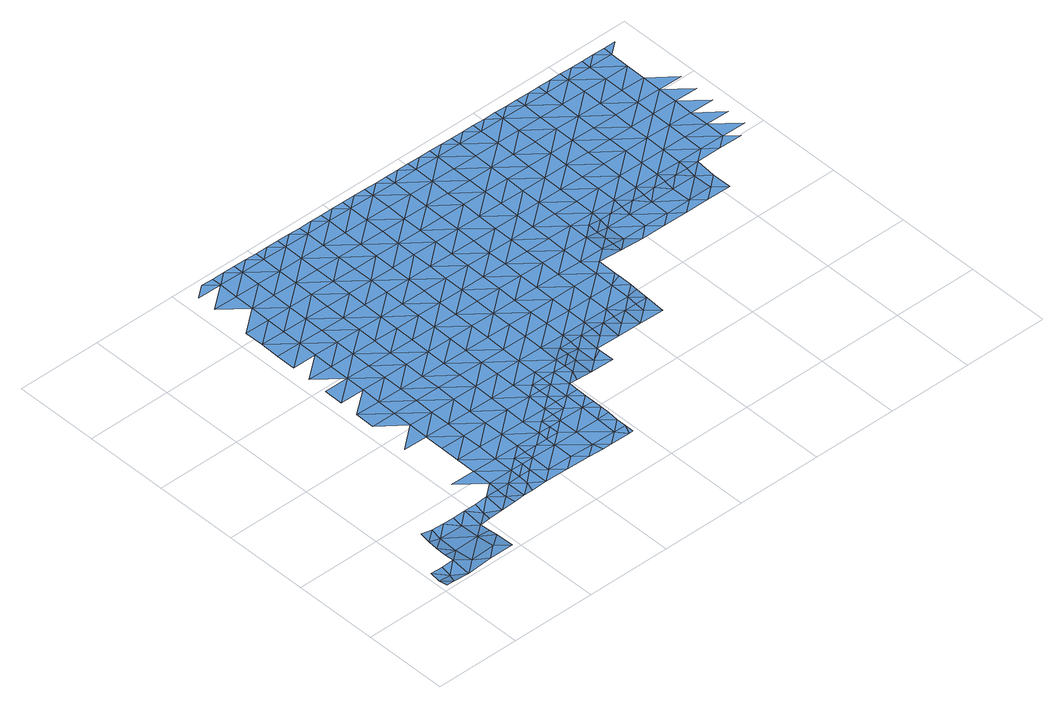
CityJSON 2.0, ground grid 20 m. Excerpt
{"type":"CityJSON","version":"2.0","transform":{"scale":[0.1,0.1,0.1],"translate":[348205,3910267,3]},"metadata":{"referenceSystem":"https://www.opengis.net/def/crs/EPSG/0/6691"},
"CityObjects":{
"waterbody1":{"type":"WaterBody","attributes":{"name":"7","class":"1140","function":"1","WaterBodyRiverFloodingRiskAttribute.description":"4","WaterBodyRiverFloodingRiskAttribute.rankOrg":"2","WaterBodyRiverFloodingRiskAttribute.adminType":"2","WaterBodyRiverFloodingRiskAttribute.scale":"L2"},"geometry":[{"type":"MultiSurface","lod":"1","boundaries":[[[0,1,2]],[[3,4,2]],[[1,5,2]],[[6,2,5]],[[3,2,6]],[[7,8,3]],[[6,7,3]],[[5,9,6]],[[10,11,12]],[[13,14,8]],[[7,15,8]],[[9,16,6]],[[17,18,19]],[[14,13,12]],[[20,7,6]],[[18,10,19]],[[16,20,6]],[[9,21,16]],[[22,23,17]],[[8,15,13]],[[17,19,22]],[[24,15,7]],[[10,25,19]],[[26,7,20]],[[12,13,27]],[[10,12,25]],[[28,29,30]],[[30,29,23]],[[31,13,15]],[[12,27,25]],[[20,32,26]],[[24,7,26]],[[24,31,15]],[[22,19,33]],[[13,31,27]],[[33,19,25]],[[34,35,30]],[[32,36,26]],[[37,38,22]],[[35,34,39]],[[31,40,27]],[[27,41,25]],[[22,33,37]],[[23,22,38]],[[42,43,44]],[[40,41,27]],[[36,45,26]],[[30,23,38]],[[46,42,44]],[[43,39,44]],[[30,47,34]],[[24,26,45]],[[33,25,41]],[[45,48,24]],[[49,39,34]],[[50,46,44]],[[30,38,51]],[[52,46,53]],[[36,54,45]],[[48,55,24]],[[55,40,31]],[[37,33,56]],[[47,30,51]],[[47,49,34]],[[49,44,39]],[[56,33,41]],[[53,46,50]],[[31,24,55]],[[54,57,45]],[[58,59,37]],[[55,60,40]],[[40,61,41]],[[62,50,44]],[[37,56,58]],[[52,53,63]],[[38,37,59]],[[57,64,45]],[[49,65,44]],[[45,64,48]],[[54,66,57]],[[60,61,40]],[[51,38,59]],[[65,62,44]],[[41,61,56]],[[51,67,47]],[[68,53,50]],[[69,63,70]],[[64,71,48]],[[72,55,48]],[[56,73,58]],[[74,75,76]],[[77,49,47]],[[61,73,56]],[[53,68,63]],[[51,59,67]],[[69,70,75]],[[71,72,48]],[[72,60,55]],[[78,77,47]],[[77,65,49]],[[68,50,62]],[[78,47,67]],[[64,79,71]],[[63,80,70]],[[81,76,75]],[[82,83,58]],[[84,61,60]],[[85,62,65]],[[86,80,63]],[[72,87,60]],[[58,73,82]],[[86,63,68]],[[59,58,83]],[[77,85,65]],[[79,88,71]],[[70,89,75]],[[87,84,60]],[[67,59,83]],[[80,89,70]],[[88,90,71]],[[91,68,62]],[[81,75,92]],[[83,93,67]],[[67,94,78]],[[90,95,71]],[[71,95,72]],[[73,96,82]],[[75,89,92]],[[97,77,78]],[[73,61,96]],[[95,98,72]],[[99,87,72]],[[100,86,68]],[[62,85,101]],[[98,99,72]],[[96,61,84]],[[94,67,93]],[[97,85,77]],[[91,62,101]],[[91,100,68]],[[102,83,82]],[[103,80,86]],[[104,92,89]],[[105,102,82]],[[100,103,86]],[[106,93,83]],[[103,89,80]],[[78,94,97]],[[107,87,99]],[[87,108,84]],[[82,96,105]],[[97,109,85]],[[110,91,101]],[[111,107,99]],[[104,89,112]],[[101,85,110]],[[96,84,108]],[[106,83,102]],[[113,97,94]],[[87,107,108]],[[110,85,109]],[[96,114,105]],[[115,100,91]],[[108,114,96]],[[94,93,113]],[[112,89,116]],[[89,103,116]],[[111,117,107]],[[113,93,106]],[[115,91,110]],[[105,118,102]],[[119,103,100]],[[97,120,109]],[[115,121,100]],[[122,112,116]],[[123,118,105]],[[117,124,107]],[[125,120,97]],[[107,124,108]],[[123,105,114]],[[102,118,106]],[[125,97,113]],[[126,116,103]],[[109,127,110]],[[116,128,122]],[[120,127,109]],[[127,115,110]],[[129,124,117]],[[119,126,103]],[[130,113,106]],[[100,121,119]],[[126,128,116]],[[131,123,114]],[[132,106,118]],[[108,124,133]],[[114,108,134]],[[127,135,115]],[[115,136,121]],[[134,108,133]],[[134,131,114]],[[129,137,124]],[[125,113,130]],[[138,118,123]],[[106,132,130]],[[139,120,125]],[[121,136,119]],[[137,140,124]],[[141,128,126]],[[129,142,137]],[[131,138,123]],[[143,139,125]],[[133,124,140]],[[143,125,130]],[[115,135,136]],[[144,141,126]],[[132,118,138]],[[127,120,139]],[[119,136,145]],[[126,119,146]],[[133,140,147]],[[148,149,127]],[[150,143,130]],[[134,133,151]],[[134,152,131]],[[135,149,136]],[[132,138,153]],[[119,145,146]],[[130,132,154]],[[127,139,148]],[[144,126,146]],[[135,127,149]],[[140,155,147]],[[152,138,131]],[[154,132,153]],[[150,139,143]],[[133,147,151]],[[149,156,136]],[[157,144,146]],[[155,158,147]],[[152,134,151]],[[150,130,154]],[[145,136,156]],[[152,159,138]],[[138,160,153]],[[150,161,139]],[[139,162,148]],[[161,162,139]],[[157,146,163]],[[148,164,149]],[[145,156,165]],[[146,145,166]],[[160,138,159]],[[147,158,167]],[[154,153,160]],[[162,164,148]],[[166,145,165]],[[168,150,154]],[[151,147,169]],[[151,170,152]],[[149,164,156]],[[163,146,166]],[[158,171,167]],[[169,170,151]],[[168,161,150]],[[147,167,169]],[[152,170,159]],[[172,154,160]],[[164,173,156]],[[174,163,166]],[[171,175,167]],[[168,154,172]],[[176,162,161]],[[170,177,159]],[[168,178,161]],[[165,156,179]],[[180,174,166]],[[175,181,167]],[[178,176,161]],[[176,164,162]],[[179,156,173]],[[160,159,182]],[[166,165,183]],[[181,184,167]],[[182,159,177]],[[172,160,182]],[[185,170,169]],[[183,165,179]],[[169,167,184]],[[180,166,183]],[[175,186,181]],[[184,185,169]],[[187,178,168]],[[188,189,164]],[[170,185,177]],[[189,179,173]],[[172,182,190]],[[168,172,187]],[[164,176,188]],[[173,164,189]],[[191,180,183]],[[186,192,181]],[[193,182,177]],[[172,190,187]],[[185,194,177]],[[195,183,179]],[[187,196,178]],[[197,184,181]],[[198,188,176]],[[199,181,192]],[[191,183,200]],[[201,179,189]],[[176,178,198]],[[195,200,183]],[[193,177,194]],[[190,182,193]],[[198,178,196]],[[195,179,201]],[[184,202,185]],[[190,203,187]],[[199,192,204]],[[197,202,184]],[[205,203,190]],[[181,199,197]],[[185,202,194]],[[190,193,205]],[[188,198,206]],[[189,188,207]],[[189,208,201]],[[209,200,195]],[[203,210,187]],[[210,198,196]],[[207,188,206]],[[199,204,211]],[[212,193,194]],[[202,213,194]],[[211,214,199]],[[201,208,195]],[[196,187,210]],[[199,215,197]],[[216,209,195]],[[199,214,215]],[[189,207,208]],[[215,217,197]],[[218,216,195]],[[208,218,195]],[[197,219,202]],[[212,194,213]],[[205,193,212]],[[220,221,198]],[[206,221,207]],[[197,217,219]],[[222,213,202]],[[198,210,220]],[[206,198,221]],[[219,222,202]],[[203,205,223]],[[205,212,223]],[[223,224,203]],[[225,216,218]],[[226,212,213]],[[210,227,220]],[[228,213,222]],[[208,229,218]],[[210,203,227]],[[207,221,230]],[[208,207,229]],[[229,207,230]],[[203,224,227]],[[225,218,231]],[[212,232,223]],[[229,233,218]],[[226,213,228]],[[232,224,223]],[[222,234,228]],[[220,227,235]],[[231,218,233]],[[221,220,236]],[[232,212,226]],[[230,221,236]],[[220,235,236]],[[232,237,224]],[[224,238,227]],[[239,231,233]],[[228,234,240]],[[229,230,241]],[[226,228,242]],[[242,228,240]],[[243,232,226]],[[230,236,241]],[[229,244,233]],[[245,243,226]],[[226,242,245]],[[224,237,238]],[[239,233,246]],[[247,229,241]],[[235,227,248]],[[249,237,232]],[[227,238,248]],[[229,247,244]],[[249,232,243]],[[246,233,244]],[[236,235,250]],[[251,247,241]],[[237,252,238]],[[253,249,243]],[[235,248,250]],[[249,252,237]],[[241,236,251]],[[254,246,244]],[[255,244,247]],[[236,250,251]],[[238,256,248]],[[257,254,244]],[[253,258,249]],[[259,256,238]],[[248,256,250]],[[255,247,251]],[[238,252,259]],[[255,260,244]],[[261,251,250]],[[262,249,258]],[[249,263,252]],[[257,244,260]],[[252,263,259]],[[264,262,258]],[[261,250,256]],[[251,265,255]],[[266,257,260]],[[263,249,262]],[[265,260,255]],[[267,256,259]],[[251,261,268]],[[260,269,266]],[[264,270,262]],[[271,267,259]],[[265,251,268]],[[259,263,271]],[[256,272,261]],[[265,273,260]],[[272,268,261]],[[260,273,269]],[[274,275,262]],[[275,271,263]],[[272,256,267]],[[262,270,274]],[[276,265,268]],[[263,262,275]],[[277,269,273]],[[274,270,278]],[[279,267,271]],[[280,276,268]],[[275,279,271]],[[268,272,280]],[[265,281,273]],[[273,282,277]],[[278,283,274]],[[276,281,265]],[[279,284,267]],[[284,285,267]],[[273,281,282]],[[286,275,274]],[[287,280,272]],[[288,274,283]],[[272,267,285]],[[285,287,272]],[[289,279,275]],[[280,287,276]],[[290,282,281]],[[283,291,288]],[[289,284,279]],[[274,288,286]],[[276,292,281]],[[287,292,276]],[[293,290,281]],[[291,294,288]],[[295,285,284]],[[275,286,289]],[[296,293,281]],[[294,297,288]],[[298,287,285]],[[288,299,286]],[[284,289,295]],[[281,292,296]],[[300,297,294]],[[285,295,301]],[[302,293,296]],[[299,303,286]],[[292,287,298]],[[288,297,299]],[[289,303,295]],[[285,301,298]],[[292,304,296]],[[289,286,303]],[[300,305,297]],[[295,306,301]],[[302,296,307]],[[292,298,304]],[[306,295,303]],[[308,297,305]],[[307,296,309]],[[296,304,309]],[[299,297,308]],[[298,301,310]],[[301,306,310]],[[311,307,309]],[[305,312,308]],[[299,308,313]],[[303,299,314]],[[298,310,315]],[[304,298,316]],[[304,317,309]],[[314,318,303]],[[316,298,315]],[[299,313,314]],[[311,309,319]],[[306,303,318]],[[306,320,310]],[[312,321,308]],[[310,320,315]],[[304,316,317]],[[319,309,317]],[[313,308,321]],[[306,318,320]],[[322,316,315]],[[323,319,317]],[[314,313,324]],[[325,322,315]],[[316,322,317]],[[312,326,321]],[[313,321,324]],[[314,327,318]],[[315,320,325]],[[328,323,317]],[[314,324,329]],[[330,328,317]],[[331,324,321]],[[314,329,327]],[[330,317,322]],[[320,318,332]],[[324,333,329]],[[318,327,332]],[[325,320,334]],[[335,328,330]],[[336,327,329]],[[337,330,322]],[[320,332,334]],[[322,325,337]],[[330,338,335]],[[339,332,327]],[[337,325,334]],[[337,340,330]],[[330,340,338]],[[332,341,334]],[[342,338,340]],[[340,343,342]]]}]},
"waterbody2":{"type":"WaterBody","attributes":{"name":"7","class":"1140","function":"1","WaterBodyRiverFloodingRiskAttribute.description":"4","WaterBodyRiverFloodingRiskAttribute.rankOrg":"1","WaterBodyRiverFloodingRiskAttribute.adminType":"2","WaterBodyRiverFloodingRiskAttribute.scale":"L2"},"geometry":[{"type":"MultiSurface","lod":"1","boundaries":[[[344,345,346]],[[347,348,349]],[[350,117,111]],[[129,117,351]],[[5,1,352]],[[1,0,352]],[[9,5,353]],[[354,353,5]],[[355,353,354]],[[355,356,353]],[[356,21,353]],[[21,9,353]],[[16,357,20]],[[357,358,36]],[[356,359,21]],[[344,360,361]],[[361,362,344]],[[344,362,345]],[[363,345,362]],[[364,365,142]],[[5,352,354]],[[366,352,0]],[[367,368,369]],[[366,0,370]],[[0,371,370]],[[372,373,374]],[[375,376,377]],[[378,376,375]],[[379,376,378]],[[376,379,346]],[[346,379,344]],[[379,360,344]],[[379,380,360]],[[380,379,381]],[[380,381,382]],[[364,383,365]],[[384,365,383]],[[384,385,365]],[[385,386,387]],[[388,389,390]],[[192,389,388]],[[391,389,192]],[[192,186,391]],[[385,392,365]],[[385,387,158]],[[387,386,175]],[[386,389,391]],[[386,391,175]],[[186,175,391]],[[393,354,352]],[[394,395,396]],[[397,395,394]],[[398,399,400]],[[401,400,399]],[[368,400,401]],[[400,368,374]],[[402,374,403]],[[402,372,374]],[[402,404,372]],[[371,405,370]],[[406,366,370]],[[393,352,366]],[[356,407,359]],[[359,407,408]],[[377,408,407]],[[359,408,358]],[[376,358,408]],[[357,359,358]],[[400,374,373]],[[401,399,409]],[[399,394,409]],[[394,410,409]],[[398,400,373]],[[394,399,397]],[[396,410,394]],[[411,410,396]],[[21,359,357]],[[16,21,357]],[[137,142,392]],[[142,365,392]],[[137,392,140]],[[155,140,392]],[[171,158,387]],[[387,175,171]],[[155,392,158]],[[392,385,158]],[[351,142,129]],[[351,364,142]],[[412,364,351]],[[412,351,349]],[[351,117,349]],[[350,349,117]],[[350,347,349]],[[347,350,95]],[[98,95,350]],[[90,88,347]],[[88,345,347]],[[413,345,88]],[[346,345,413]],[[66,346,413]],[[358,346,66]],[[66,54,358]],[[57,413,64]],[[79,64,413]],[[357,36,32]],[[32,20,357]],[[54,36,358]],[[57,66,413]],[[413,88,79]],[[414,347,345]],[[348,347,414]],[[414,345,363]],[[350,99,98]],[[111,99,350]],[[90,347,95]],[[377,376,408]],[[379,378,381]],[[358,376,346]],[[415,368,367]],[[416,369,368]],[[416,417,369]],[[418,417,416]],[[419,415,405]],[[419,405,420]],[[420,403,419]],[[388,390,211]],[[204,192,388]],[[204,388,211]],[[419,374,368]],[[403,374,419]],[[415,370,405]],[[406,370,415]],[[368,415,419]],[[401,416,368]],[[401,418,416]],[[418,401,409]]]}]},
"waterbody3":{"type":"WaterBody","attributes":{"name":"7","class":"1140","function":"1","WaterBodyRiverFloodingRiskAttribute.description":"4","WaterBodyRiverFloodingRiskAttribute.rankOrg":"1","WaterBodyRiverFloodingRiskAttribute.adminType":"2","WaterBodyRiverFloodingRiskAttribute.scale":"L2"},"geometry":[{"type":"MultiSurface","lod":"1","boundaries":[[[421,422,423]],[[240,234,424]],[[242,240,424]],[[242,424,425]],[[422,425,424]],[[426,425,422]],[[426,258,425]],[[264,258,426]],[[278,270,427]],[[428,305,300]],[[429,428,430]],[[428,294,430]],[[430,294,291]],[[291,283,430]],[[427,430,283]],[[300,294,428]],[[253,243,245]],[[253,245,425]],[[270,426,427]],[[427,426,421]],[[421,429,427]],[[429,421,431]],[[423,431,421]],[[423,422,432]],[[432,424,234]],[[245,242,425]],[[424,432,422]],[[422,421,426]],[[258,253,425]],[[264,426,270]],[[283,278,427]],[[430,427,429]],[[431,433,429]],[[433,434,429]],[[305,428,435]],[[434,435,428]],[[434,428,429]],[[433,436,434]],[[436,435,434]]]}]}
},
"vertices":[
[240,141,21],[268,140,21],[268,163,23],[269,210,23],[212,211,23],[296,140,21],[325,163,23],[326,209,23],[270,256,23],[325,139,23],[272,395,23],[215,349,23],[271,348,23],[327,301,23],[271,302,23],[327,255,23],[354,162,23],[217,488,23],[216,442,23],[273,441,23],[354,185,23],[353,139,23],[274,487,23],[275,533,23],[384,254,23],[329,394,23],[383,208,23],[328,347,23],[219,580,23],[218,534,23],[275,579,23],[384,300,23],[382,185,23],[330,440,23],[276,626,23],[219,627,23],[411,184,23],[331,486,23],[331,532,23],[277,672,23],[385,346,23],[386,393,23],[221,719,23],[220,673,23],[278,718,23],[440,207,23],[222,765,23],[333,625,23],[440,253,23],[334,671,23],[278,764,23],[332,578,23],[222,811,23],[279,810,23],[439,184,23],[441,299,23],[387,439,23],[468,206,23],[387,485,23],[388,531,23],[442,345,23],[443,392,23],[335,763,23],[280,857,23],[468,229,23],[335,717,23],[468,183,23],[389,578,23],[336,810,23],[224,904,23],[281,903,23],[497,252,23],[498,298,23],[443,438,23],[225,950,23],[282,949,23],[254,973,23],[391,670,23],[390,624,23],[497,229,23],[338,902,23],[282,972,23],[444,484,23],[445,530,23],[499,391,23],[391,716,23],[337,856,23],[499,345,23],[525,228,23],[338,948,23],[526,252,23],[393,809,23],[310,972,23],[446,577,23],[447,623,23],[526,275,23],[500,437,23],[447,669,23],[526,298,23],[527,321,23],[394,855,23],[392,762,23],[502,529,23],[394,901,23],[339,971,23],[501,483,23],[503,576,23],[556,344,23],[556,390,23],[448,715,23],[449,761,23],[555,320,23],[367,971,23],[503,622,23],[557,436,23],[450,808,23],[395,947,23],[584,320,23],[559,528,23],[451,900,23],[505,714,23],[450,854,23],[396,970,23],[558,482,23],[612,343,23],[504,668,23],[452,946,23],[506,760,23],[424,970,23],[612,319,23],[560,621,23],[615,481,23],[559,575,23],[613,389,23],[614,435,23],[507,807,23],[507,853,23],[641,342,21],[615,527,23],[562,713,23],[641,365,21],[452,969,23],[640,319,21],[561,667,23],[481,969,23],[508,899,23],[509,945,23],[670,388,23],[563,759,23],[563,806,23],[618,666,23],[671,434,23],[671,480,23],[616,574,23],[617,620,23],[670,365,21],[564,852,23],[509,968,23],[698,364,21],[672,527,23],[673,573,23],[619,712,23],[619,759,23],[538,968,23],[620,805,23],[565,898,23],[566,944,23],[727,387,23],[675,665,23],[728,433,23],[728,479,23],[726,364,21],[674,619,23],[621,851,23],[566,967,23],[755,363,20],[676,758,23],[729,526,23],[675,711,23],[622,897,23],[594,967,23],[784,386,23],[730,572,23],[622,943,23],[784,432,23],[785,478,23],[783,363,20],[731,664,23],[677,804,23],[678,850,23],[731,618,23],[623,967,23],[812,362,20],[787,571,23],[786,525,23],[679,942,23],[732,710,23],[841,431,23],[733,757,23],[840,385,23],[651,966,23],[679,896,23],[842,477,23],[788,663,23],[840,362,20],[787,617,23],[734,803,23],[735,849,23],[735,895,23],[680,966,23],[789,709,23],[868,361,20],[843,570,23],[843,524,23],[869,390,22],[869,408,23],[708,965,23],[870,442,23],[736,941,23],[870,454,23],[790,756,23],[791,802,23],[871,500,23],[844,616,23],[845,662,23],[736,965,23],[900,569,23],[846,708,23],[900,523,23],[792,894,23],[791,848,23],[765,964,23],[901,615,23],[793,941,23],[928,499,19],[847,755,23],[847,801,23],[902,661,23],[903,708,23],[793,964,23],[928,522,20],[848,847,23],[928,545,20],[929,592,23],[850,940,23],[929,568,20],[822,963,23],[849,893,23],[903,754,23],[958,614,23],[904,800,23],[905,846,23],[959,660,23],[958,591,20],[850,963,23],[906,892,23],[960,753,23],[879,962,23],[986,591,20],[959,707,23],[907,939,23],[961,799,23],[1015,613,23],[1015,659,23],[1014,590,20],[963,891,23],[907,962,23],[1017,752,23],[962,845,23],[935,961,23],[1043,590,20],[1016,706,23],[1018,798,23],[963,938,23],[1072,612,23],[1072,658,23],[1019,890,23],[964,961,23],[1071,589,19],[1073,705,23],[1019,844,23],[1020,937,23],[992,960,23],[1100,589,20],[1074,751,23],[1075,797,23],[1129,657,23],[1075,843,23],[1128,611,23],[1130,704,23],[1021,960,23],[1128,588,20],[1076,890,23],[1049,959,23],[1156,588,20],[1131,750,23],[1077,936,23],[1185,610,23],[1132,842,23],[1186,657,23],[1185,587,20],[1131,796,23],[1077,959,23],[1187,703,23],[1133,889,23],[1213,587,22],[1187,749,23],[1106,958,23],[1242,609,23],[1134,935,23],[1188,795,23],[1134,958,23],[1270,586,23],[1243,656,23],[1244,702,23],[1189,841,23],[1190,888,23],[1191,934,23],[1244,748,23],[1163,957,23],[1245,794,23],[1299,608,23],[1247,887,23],[1191,957,23],[1300,655,23],[1246,840,23],[1327,585,23],[1301,747,23],[1219,956,23],[1300,701,23],[1247,933,23],[1356,607,23],[1302,793,23],[1356,654,23],[1303,839,23],[1248,956,23],[1357,700,23],[1303,886,23],[1276,956,23],[1358,746,23],[1304,932,23],[1359,792,23],[1305,955,23],[1333,955,23],
[552,159,23],[553,205,23],[496,160,23],[554,251,23],[582,251,23],[583,274,23],[555,297,23],[612,296,23],[268,117,19],[324,116,22],[296,94,21],[316,93,22],[352,93,23],[382,162,23],[439,161,23],[381,115,23],[580,135,22],[581,159,23],[581,181,23],[582,204,23],[640,273,20],[668,295,19],[239,95,16],[182,70,13],[153,73,12],[181,49,16],[211,118,10],[211,141,17],[69,121,17],[68,98,16],[97,120,10],[502,90,21],[495,113,22],[466,91,22],[523,90,21],[552,112,21],[580,111,21],[570,89,21],[580,89,21],[696,272,19],[697,310,18],[697,318,18],[754,317,17],[726,341,18],[840,339,17],[811,316,17],[868,315,17],[783,340,17],[669,342,18],[272,94,19],[39,29,8],[11,52,15],[10,29,11],[39,52,13],[68,74,14],[68,51,16],[96,74,9],[96,28,14],[98,143,17],[126,143,16],[69,144,23],[183,142,16],[206,95,13],[409,92,23],[438,114,23],[67,5,12],[29,6,14],[10,6,15],[603,273,22],[496,206,23],[582,228,23],[182,96,10],[152,27,20],[180,3,20],[124,4,18],[154,119,9],[154,142,16],
[1070,520,16],[1013,521,16],[1041,497,16],[956,522,16],[957,568,16],[1014,567,16],[1071,566,15],[1184,564,16],[1127,519,17],[1128,565,16],[1098,496,17],[984,498,16],[1155,495,17],[1184,518,18],[1212,541,17],[1212,494,18]
]}
